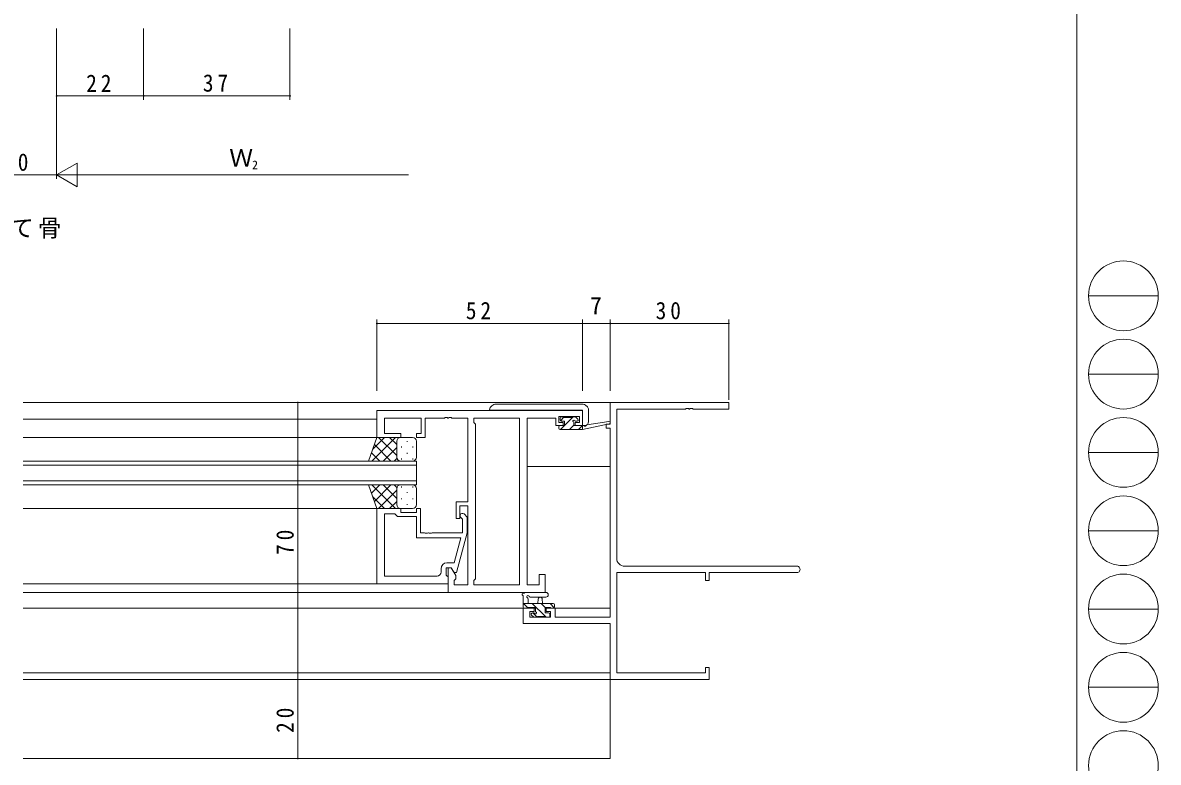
# Model space of a CAD drawing. Units: millimetres on the paper. Extents: x -397 to 397, y -282 to 282.
# Drawn here: x 109.5 to 396.7, y -176.6 to 10.3 of the extents above; entities that cross this region are included whole.
import ezdxf
from ezdxf.enums import TextEntityAlignment as Align

# ---------------------------------------------------------------- set-up
doc = ezdxf.new("R2010")
doc.units = ezdxf.units.MM
for name, color, linetype, lineweight in [('0-1_YKK_ZWAK', 7, 'Continuous', 18), ('0-3_YKK_11', 7, 'Continuous', 18), ('0-4_YKK_12', 2, 'Continuous', 18), ('0-5_YKK_13', 4, 'Continuous', 18), ('0-6_YKK_D', 6, 'Continuous', 18)]:
    doc.layers.add(name, color=color, linetype=linetype, lineweight=lineweight)
doc.layers.add('0-2_USER1', color=7, linetype='Continuous')
doc.styles.add('ＭＳ ゴシック', font='')
doc.styles.get('ＭＳ ゴシック').set_extended_font_data('MS Gothic')

msp = doc.modelspace()

# ---------------------------------------------------------------- linework, layer by layer
at = {"layer": '0-1_YKK_ZWAK'}
for p, q in [((376.092, 279.312), (376.092, -245.688)), ((379.068, -58.704), (396.708, -58.704)), ((379.068, -78.5), (396.708, -78.5)), ((379.068, -98.296), (396.708, -98.296)), ((379.068, -118.092), (396.708, -118.092)), ((379.068, -137.888), (396.708, -137.888)), ((379.068, -157.684), (396.708, -157.684))]:
    msp.add_line(p, q, dxfattribs=at)
for centre in [(387.888, -58.704), (387.888, -78.5), (387.888, -98.296), (387.888, -118.092), (387.888, -137.888), (387.888, -157.684), (387.888, -177.48)]:
    msp.add_circle(centre, 8.82, dxfattribs=at)
at = {"layer": '0-3_YKK_11'}
for p, q in [((258.12, -85.688), (258.12, -91.188)), ((288.12, -85.688), (258.12, -85.688)), ((288.12, -87.318), (288.12, -85.688)), ((199.12, -87.688), (199.12, -94.488)), ((251.12, -87.688), (199.12, -87.688)), ((251.12, -91.488), (251.12, -87.688)), ((259.75, -87.318), (277.162, -87.318)), ((259.75, -125.058), (259.75, -87.318)), ((277.162, -87.318), (277.345, -87.198)), ((277.345, -87.198), (277.895, -87.198)), ((277.895, -87.198), (278.078, -87.318)), ((278.078, -87.318), (278.162, -87.318)), ((278.162, -87.318), (278.345, -87.198)), ((278.345, -87.198), (278.895, -87.198)), ((278.895, -87.198), (279.078, -87.318)), ((279.078, -87.318), (288.12, -87.318)), ((201.05, -89.618), (210.32, -89.618)), ((201.05, -93.488), (201.05, -89.618)), ((210.32, -89.618), (210.32, -93.488)), ((211.32, -89.618), (216.162, -89.618)), ((211.32, -94.488), (211.32, -89.618)), ((216.162, -89.618), (216.345, -89.498)), ((216.345, -89.498), (216.895, -89.498)), ((216.895, -89.498), (217.078, -89.618)), ((217.078, -89.618), (217.162, -89.618)), ((217.162, -89.618), (217.345, -89.498)), ((217.345, -89.498), (217.895, -89.498)), ((217.895, -89.498), (218.078, -89.618)), ((218.078, -89.618), (222.12, -89.618)), ((222.12, -89.618), (222.12, -110.788)), ((223.62, -89.618), (223.62, -90.688)), ((235.19, -89.618), (223.62, -89.618)), ((223.62, -90.688), (224.05, -91.118)), ((224.05, -91.118), (224.05, -130.258)), ((235.19, -131.758), (235.19, -89.618)), ((235.19, -131.758), (235.19, -89.618)), ((237.12, -89.618), (244.32, -89.618)), ((237.12, -131.758), (237.12, -89.618)), ((244.32, -89.618), (244.32, -90.418)), ((244.32, -90.418), (244.32, -91.488)), ((244.32, -91.488), (246.22, -91.488)), ((245.12, -89.188), (250.32, -89.188)), ((245.12, -90.688), (245.12, -89.188)), ((246.22, -90.688), (245.12, -90.688)), ((246.22, -91.488), (246.22, -90.688)), ((249.22, -90.688), (249.22, -91.488)), ((250.32, -90.688), (249.22, -90.688)), ((249.22, -91.488), (251.12, -91.488)), ((250.32, -89.188), (250.32, -90.688)), ((257.12, -91.188), (257.12, -92.188)), ((258.12, -91.188), (257.12, -91.188)), ((199.12, -94.488), (205.12, -94.488)), ((205.12, -93.488), (201.05, -93.488)), ((205.12, -94.488), (205.12, -93.488)), ((209.12, -93.488), (209.12, -94.488)), ((210.32, -93.488), (209.12, -93.488)), ((209.12, -94.488), (211.32, -94.488)), ((257.12, -92.188), (258.12, -92.188)), ((258.12, -92.188), (258.12, -139.958)), ((219.12, -110.788), (219.12, -114.988)), ((222.12, -110.788), (219.12, -110.788)), ((220.12, -111.788), (222.12, -111.788)), ((220.12, -114.988), (220.12, -111.788)), ((222.12, -111.788), (222.12, -131.758)), ((199.12, -112.488), (205.12, -112.488)), ((199.12, -131.488), (199.12, -112.488)), ((201.05, -113.788), (201.05, -129.558)), ((203.62, -113.788), (201.05, -113.788)), ((201.05, -113.788), (201.05, -129.558)), ((203.82, -113.988), (203.62, -113.788)), ((204.32, -114.488), (203.82, -113.988)), ((209.12, -114.488), (204.32, -114.488)), ((205.12, -112.488), (205.12, -113.488)), ((205.12, -113.488), (209.12, -113.488)), ((209.12, -112.488), (210.12, -112.488)), ((209.12, -113.488), (209.12, -112.488)), ((209.12, -119.888), (209.12, -114.488)), ((210.12, -112.488), (210.12, -118.588)), ((220.72, -115.136), (220.296, -114.712)), ((221.144, -113.863), (221.92, -114.639)), ((221.92, -114.639), (221.92, -118.584)), ((219.12, -114.988), (220.12, -114.988)), ((220.72, -118.588), (220.72, -115.136)), ((220.328, -119.888), (209.12, -119.888)), ((210.12, -118.588), (211.162, -118.588)), ((211.162, -118.588), (211.345, -118.708)), ((211.345, -118.708), (211.895, -118.708)), ((211.895, -118.708), (212.078, -118.588)), ((212.078, -118.588), (212.162, -118.588)), ((212.162, -118.588), (212.345, -118.708)), ((212.345, -118.708), (212.895, -118.708)), ((212.895, -118.708), (213.078, -118.588)), ((213.078, -118.588), (220.72, -118.588)), ((218.64, -126.188), (220.328, -119.888)), ((221.92, -118.584), (219.213, -128.688)), ((216.82, -126.188), (218.64, -126.188)), ((215.32, -128.558), (215.32, -127.688)), ((216.62, -127.488), (216.62, -129.288)), ((217.92, -127.488), (216.62, -127.488)), ((217.12, -127.488), (217.12, -133.688)), ((217.92, -127.488), (217.12, -127.488)), ((219.05, -129.445), (217.92, -127.488)), ((218.613, -128.688), (217.92, -127.488)), ((219.213, -128.688), (218.613, -128.688)), ((240.12, -129.188), (240.12, -131.758)), ((241.62, -129.188), (240.12, -129.188)), ((241.62, -133.688), (241.62, -129.188)), ((259.75, -128.688), (282.22, -128.688)), ((259.75, -154.058), (259.75, -128.688)), ((305.305, -127.058), (261.75, -127.058)), ((282.22, -128.688), (282.22, -130.688)), ((283.12, -128.688), (305.305, -128.688)), ((283.12, -130.688), (283.12, -128.688)), ((217.12, -131.488), (199.12, -131.488)), ((201.05, -129.558), (214.32, -129.558)), ((216.62, -129.288), (216.82, -129.488)), ((216.82, -129.488), (217.12, -129.788)), ((217.12, -129.788), (217.12, -131.488)), ((218.62, -130.688), (219.05, -130.258)), ((218.62, -131.758), (218.62, -130.688)), ((222.12, -131.758), (218.62, -131.758)), ((219.05, -130.258), (219.05, -129.445)), ((224.05, -130.258), (223.62, -130.688)), ((223.62, -130.688), (223.62, -131.758)), ((223.62, -131.758), (235.19, -131.758)), ((240.12, -131.758), (237.12, -131.758)), ((282.22, -130.688), (283.12, -130.688)), ((217.12, -133.688), (241.62, -133.688)), ((236.12, -137.688), (236.12, -141.588)), ((238.92, -137.688), (236.12, -137.688)), ((238.92, -138.488), (238.92, -137.688)), ((241.92, -137.688), (241.92, -138.488)), ((244.22, -137.688), (241.92, -137.688)), ((244.22, -139.958), (244.22, -137.688)), ((237.75, -138.488), (238.92, -138.488)), ((237.75, -139.958), (237.75, -138.488)), ((243.02, -139.958), (237.75, -139.958)), ((241.92, -138.488), (243.02, -138.488)), ((243.02, -138.488), (243.02, -139.958)), ((258.12, -139.958), (244.22, -139.958)), ((236.12, -141.588), (258.12, -141.588)), ((258.12, -141.588), (258.12, -155.688)), ((282.22, -154.058), (259.75, -154.058)), ((282.22, -152.688), (282.22, -154.058)), ((283.12, -152.688), (282.22, -152.688)), ((283.12, -155.688), (283.12, -152.688)), ((258.12, -155.688), (283.12, -155.688))]:
    msp.add_line(p, q, dxfattribs=at)
for centre, radius, start, end in [((220.72, -114.288), 0.6, 44.99999, 225.00001), ((216.82, -127.688), 1.5, 90.00001, 179.99999), ((261.75, -125.058), 2, 180.00001, 269.99999), ((214.32, -128.558), 1, 270.00001, 359.99999), ((305.305, -127.873), 0.815, 269.99999, 90.00001)]:
    msp.add_arc(centre, radius, start, end, dxfattribs=at)
at = {"layer": '0-4_YKK_12'}
for p, q in [((109.62, -85.688), (258.42, -85.688)), ((109.62, -89.888), (199.12, -89.888)), ((199.62, -94.488), (109.62, -94.488)), ((209.12, -100.488), (109.62, -100.488)), ((209.12, -106.488), (209.12, -100.488)), ((109.62, -101.488), (209.12, -101.488)), ((258.12, -101.888), (237.12, -101.888)), ((209.12, -105.488), (109.62, -105.488)), ((109.62, -106.488), (209.12, -106.488)), ((109.62, -112.488), (199.62, -112.488)), ((109.62, -131.488), (217.12, -131.488)), ((109.62, -133.688), (217.42, -133.688)), ((109.62, -137.688), (239.22, -137.688)), ((258.12, -137.688), (241.62, -137.688)), ((109.62, -154.058), (258.12, -154.058)), ((109.62, -155.688), (258.42, -155.688)), ((258.12, -155.688), (258.12, -175.688)), ((109.62, -175.688), (258.12, -175.688))]:
    msp.add_line(p, q, dxfattribs=at)
at = {"layer": '0-5_YKK_13'}
for p, q in [((244.241, -86.087), (229.241, -86.087)), ((250.948, -86.087), (244.241, -86.087)), ((250.998, -86.087), (250.948, -86.087)), ((227.62, -87.502), (227.62, -87.587)), ((227.62, -87.688), (227.62, -87.587)), ((227.62, -87.587), (228.62, -87.587)), ((228.18, -86.527), (227.913, -86.795)), ((228.62, -87.587), (241.62, -87.587)), ((242.62, -87.587), (243.62, -87.587)), ((243.62, -87.587), (251.12, -87.587)), ((251.12, -90.487), (251.12, -87.587)), ((252.173, -86.641), (252.059, -86.527)), ((252.327, -86.795), (252.173, -86.641)), ((252.62, -87.614), (252.62, -87.502)), ((252.62, -90.487), (252.62, -87.614)), ((245.12, -92.188), (245.12, -91.788)), ((245.42, -90.088), (245.42, -89.588)), ((245.42, -91.488), (246.52, -91.488)), ((246.405, -89.413), (245.513, -90.305)), ((248.776, -89.288), (245.576, -92.488)), ((245.72, -89.288), (246.22, -89.288)), ((246.52, -90.388), (245.72, -90.388)), ((246.42, -89.488), (248.42, -89.488)), ((246.52, -91.488), (246.52, -90.388)), ((248.92, -91.389), (247.821, -92.488)), ((248.62, -89.288), (249.22, -89.288)), ((248.92, -90.849), (248.92, -91.488)), ((248.92, -91.488), (251.118, -91.488)), ((249.72, -90.388), (249.381, -90.388)), ((249.432, -89.376), (249.932, -89.876)), ((251.066, -91.488), (250.066, -92.488)), ((251.118, -92.488), (257.879, -91.081)), ((251.118, -91.488), (251.205, -91.474)), ((251.118, -92.488), (251.118, -91.488)), ((251.206, -91.487), (251.62, -91.487)), ((252.232, -91.314), (257.774, -90.491)), ((196.973, -100.488), (199.116, -94.488)), ((203.848, -94.488), (197.848, -100.488)), ((201.02, -94.488), (198.059, -97.448)), ((199.116, -94.488), (205.116, -94.488)), ((204.116, -99.108), (199.496, -94.488)), ((204.116, -96.279), (202.324, -94.488)), ((208.116, -94.488), (205.116, -94.488)), ((245.42, -92.488), (251.118, -92.488)), ((202.668, -100.488), (198.472, -96.292)), ((204.116, -97.048), (200.676, -100.488)), ((204.116, -95.488), (204.116, -99.088)), ((204.116, -95.888), (204.116, -99.488)), ((205.338, -96.823), (205.338, -97.023)), ((206.753, -95.408), (206.753, -95.608)), ((208.168, -96.823), (208.168, -97.023)), ((209.116, -99.488), (209.116, -95.488)), ((205.338, -100.488), (196.973, -100.488)), ((199.839, -100.488), (197.728, -98.376)), ((204.173, -99.82), (203.505, -100.488)), ((205.116, -100.488), (208.116, -100.488)), ((205.338, -99.853), (205.338, -100.053)), ((206.753, -98.438), (206.753, -98.638)), ((208.168, -99.853), (208.168, -100.053)), ((196.973, -106.488), (199.116, -112.488)), ((205.338, -106.488), (196.973, -106.488)), ((199.839, -106.488), (197.728, -108.599)), ((203.848, -112.488), (197.848, -106.488)), ((202.668, -106.488), (198.472, -110.683)), ((204.116, -107.867), (199.496, -112.488)), ((204.116, -109.927), (200.676, -106.488)), ((204.173, -107.156), (203.505, -106.488)), ((204.116, -111.088), (204.116, -107.488)), ((204.116, -111.488), (204.116, -107.888)), ((205.116, -106.488), (208.116, -106.488)), ((205.338, -107.123), (205.338, -106.923)), ((206.753, -108.538), (206.753, -108.338)), ((208.168, -107.123), (208.168, -106.923)), ((209.116, -107.488), (209.116, -111.488)), ((201.02, -112.488), (198.059, -109.527)), ((204.116, -110.696), (202.324, -112.488)), ((205.338, -110.153), (205.338, -109.953)), ((206.753, -111.568), (206.753, -111.368)), ((208.168, -110.153), (208.168, -109.953)), ((199.116, -112.488), (205.116, -112.488)), ((208.116, -112.488), (205.116, -112.488)), ((236.12, -137.388), (236.12, -134.707)), ((241.848, -133.688), (236.685, -133.688)), ((241.848, -134.888), (237.887, -134.89)), ((236.12, -136.488), (243.72, -136.488)), ((237.213, -137.538), (236.163, -136.488)), ((237.02, -137.688), (236.42, -137.688)), ((239.22, -137.488), (237.22, -137.488)), ((237.32, -135.307), (237.32, -136.488)), ((241.708, -139.788), (238.408, -136.488)), ((239.22, -138.427), (239.22, -137.488)), ((239.82, -136.488), (239.922, -135.343)), ((241.653, -137.488), (240.653, -136.488)), ((241.02, -136.488), (240.918, -135.343)), ((241.62, -137.488), (241.62, -138.888)), ((242.92, -137.488), (241.62, -137.488)), ((243.968, -137.557), (242.898, -136.488)), ((243.72, -137.688), (243.12, -137.688)), ((244.02, -136.788), (244.02, -137.388)), ((238.708, -139.9), (238.208, -139.4)), ((238.42, -138.888), (238.759, -138.888)), ((239.63, -139.955), (238.563, -138.888)), ((239.52, -139.988), (238.92, -139.988)), ((241.82, -139.788), (239.72, -139.788)), ((241.62, -138.888), (242.52, -138.888)), ((242.52, -139.988), (242.02, -139.988)), ((242.82, -139.188), (242.82, -139.688))]:
    msp.add_line(p, q, dxfattribs=at)
for points in [[(241.62, -87.587), (241.912, -87.587), (242.576, -87.587), (242.62, -87.587)], [(251.12, -90.487), (251.12, -91.487), (251.206, -91.487)]]:
    msp.add_lwpolyline(points, dxfattribs=at)
for centre, radius, start, end in [((229.241, -87.587), 1.5, 90, 135), ((250.998, -87.587), 1.5, 45, 90), ((228.62, -87.502), 1, 135, 180), ((251.62, -87.502), 1, 0, 45), ((245.42, -91.788), 0.3, 90, 180), ((245.72, -89.588), 0.3, 90, 180), ((245.72, -90.088), 0.3, 180, 270), ((246.22, -89.488), 0.2, 0, 90), ((248.62, -89.488), 0.2, 90, 180), ((248.92, -90.388), 0.25, 33.05573, 236.94427), ((248.62, -90.849), 0.3, 0, 56.94427), ((249.381, -90.088), 0.3, 213.05573, 270), ((249.22, -89.588), 0.3, 45, 90), ((249.72, -90.088), 0.3, 270, 45), ((251.253, -91.77), 0.3, 39.19754, 99.19754), ((251.718, -91.391), 0.3, 219.19754, 338.44936), ((251.62, -90.487), 1, 270, 0), ((252.276, -91.611), 0.3, 98.44936, 158.44936), ((257.818, -90.788), 0.3, 281.74981, 98.44936), ((205.116, -95.488), 1, 90, 180), ((205.116, -95.488), 1, 90, 180), ((208.116, -95.488), 1, 0, 90), ((245.42, -92.188), 0.3, 180, 270), ((205.116, -99.488), 1, 180, 270), ((205.116, -99.488), 1, 180, 270), ((208.116, -99.488), 1, 270, 0), ((205.116, -107.488), 1, 90, 180), ((205.116, -107.488), 1, 90, 180), ((208.116, -107.488), 1, 360, 90), ((205.116, -111.488), 1, 180, 270), ((205.116, -111.488), 1, 180, 270), ((208.116, -111.488), 1, 270, 360), ((236.12, -134.188), 0.3, 79.47122, 240), ((235.82, -134.707), 0.3, 0, 60), ((236.229, -133.598), 0.3, 259.47122, 319.47122), ((236.685, -133.988), 0.3, 90, 139.47122), ((237.32, -134.788), 0.3, 19.18976, 240), ((237.886, -134.59), 0.3, 199.18976, 270.04023), ((240.42, -135.388), 0.5, 5.09207, 174.90793), ((241.847, -134.288), 0.6, 270.04023, 90.04023), ((236.42, -137.388), 0.3, 180, 270), ((237.02, -137.488), 0.2, 270, 0), ((237.02, -135.307), 0.3, 0, 60), ((243.12, -137.488), 0.2, 180, 270), ((243.72, -136.788), 0.3, 0, 90), ((243.72, -137.388), 0.3, 270, 0), ((238.42, -139.188), 0.3, 90, 225), ((238.92, -139.688), 0.3, 225, 270), ((238.759, -139.188), 0.3, 33.05573, 90), ((239.22, -138.888), 0.25, 213.05573, 56.94427), ((239.52, -138.427), 0.3, 180, 236.94427), ((239.52, -139.788), 0.2, 270, 0), ((242.02, -139.788), 0.2, 180, 270), ((242.52, -139.188), 0.3, 0, 90), ((242.52, -139.688), 0.3, 270, 0)]:
    msp.add_arc(centre, radius, start, end, dxfattribs=at)
at = {"layer": '0-6_YKK_D'}
for p, q in [((118.12, 8.847), (118.12, -9.153)), ((118.12, 8.847), (118.12, -29.153)), ((118.12, 8.847), (118.12, -29.153)), ((140.12, 8.847), (140.12, -9.153)), ((140.12, 8.847), (140.12, -9.153)), ((177.12, 8.847), (177.12, -9.153)), ((118.12, -8.153), (140.12, -8.153)), ((140.12, -8.153), (177.12, -8.153)), ((118.12, -28.153), (123.316, -25.153)), ((123.316, -31.153), (123.316, -25.153)), ((118.12, -28.153), (98.12, -28.153)), ((118.12, -28.153), (128.512, -28.153)), ((118.12, -28.153), (123.316, -31.153)), ((124.12, -28.153), (207.12, -28.153)), ((199.12, -82.688), (199.12, -64.688)), ((251.12, -65.688), (199.12, -65.688)), ((251.12, -82.688), (251.12, -64.688)), ((251.12, -82.688), (251.12, -64.688)), ((258.12, -65.688), (251.12, -65.688)), ((258.12, -82.688), (258.12, -64.688)), ((258.12, -82.688), (258.12, -64.688)), ((258.12, -65.688), (288.12, -65.688)), ((288.12, -84.988), (288.12, -64.688)), ((196.12, -85.688), (178.12, -85.688)), ((179.12, -85.688), (179.12, -155.688)), ((196.12, -155.688), (178.12, -155.688)), ((196.12, -155.688), (178.12, -155.688)), ((179.12, -155.688), (179.12, -175.688)), ((196.12, -175.688), (178.12, -175.688))]:
    msp.add_line(p, q, dxfattribs=at)
for centre, start, end in [((118.12, -8.153), 0, 180), ((118.12, -8.153), 180, 0), ((140.12, -8.153), 0, 180), ((140.12, -8.153), 0, 180), ((140.12, -8.153), 180, 0), ((140.12, -8.153), 180, 0), ((177.12, -8.153), 0, 180), ((177.12, -8.153), 180, 0), ((199.12, -65.688), 0, 180), ((199.12, -65.688), 180, 0), ((251.12, -65.688), 0, 180), ((251.12, -65.688), 0, 180), ((251.12, -65.688), 180, 0), ((251.12, -65.688), 180, 0), ((258.12, -65.688), 0, 180), ((258.12, -65.688), 0, 180), ((258.12, -65.688), 180, 0), ((258.12, -65.688), 180, 0), ((288.12, -65.688), 0, 180), ((288.12, -65.688), 180, 0), ((179.12, -85.688), 90, 270), ((179.12, -85.688), 270, 90), ((179.12, -155.688), 90, 270), ((179.12, -155.688), 90, 270), ((179.12, -155.688), 270, 90), ((179.12, -155.688), 270, 90), ((179.12, -175.688), 90, 270), ((179.12, -175.688), 270, 90)]:
    msp.add_arc(centre, 0.106, start, end, dxfattribs=at)

# ---------------------------------------------------------------- texts
at = {"layer": '0-2_USER1', "insert": (99.336, -44.219), "char_height": 4.399, "attachment_point": 7, "style": 'ＭＳ ゴシック'}
msp.add_mtext('\\T1.17;たて骨', dxfattribs=at)
at = {"layer": '0-6_YKK_D', "color": 7, "style": 'ＭＳ ゴシック'}
for s, height, p in [('Ｗ', 4.399, (161.78, -27.353)), ('2', 2.199, (167.54, -27.353)), ('7', 4.399, (253.02, -64.688))]:
    msp.add_text(s, height=height, dxfattribs=at).set_placement(p, align=Align.BOTTOM_LEFT)
at = {"layer": '0-6_YKK_D', "color": 7, "char_height": 4.399, "attachment_point": 7, "style": 'ＭＳ ゴシック'}
for s, insert in [('\\T1.37;\\W0.9;22', (125.6, -7.153)), ('\\T1.37;\\W0.9;37', (155.1, -7.153)), ('\\T1.37;\\W0.9;20', (104.6, -27.153)), ('\\T1.37;\\W0.9;52', (221.6, -64.688)), ('\\T1.37;\\W0.9;30', (269.6, -64.688))]:
    msp.add_mtext(s, dxfattribs=dict(at, insert=insert))
at = {"layer": '0-6_YKK_D', "color": 7, "char_height": 4.399, "attachment_point": 7, "rotation": 90, "style": 'ＭＳ ゴシック'}
for s, insert in [('\\T1.37;\\W0.9;70', (178.12, -124.208)), ('\\T1.37;\\W0.9;20', (178.12, -169.208))]:
    msp.add_mtext(s, dxfattribs=dict(at, insert=insert))

doc.saveas('drawing.dxf')
